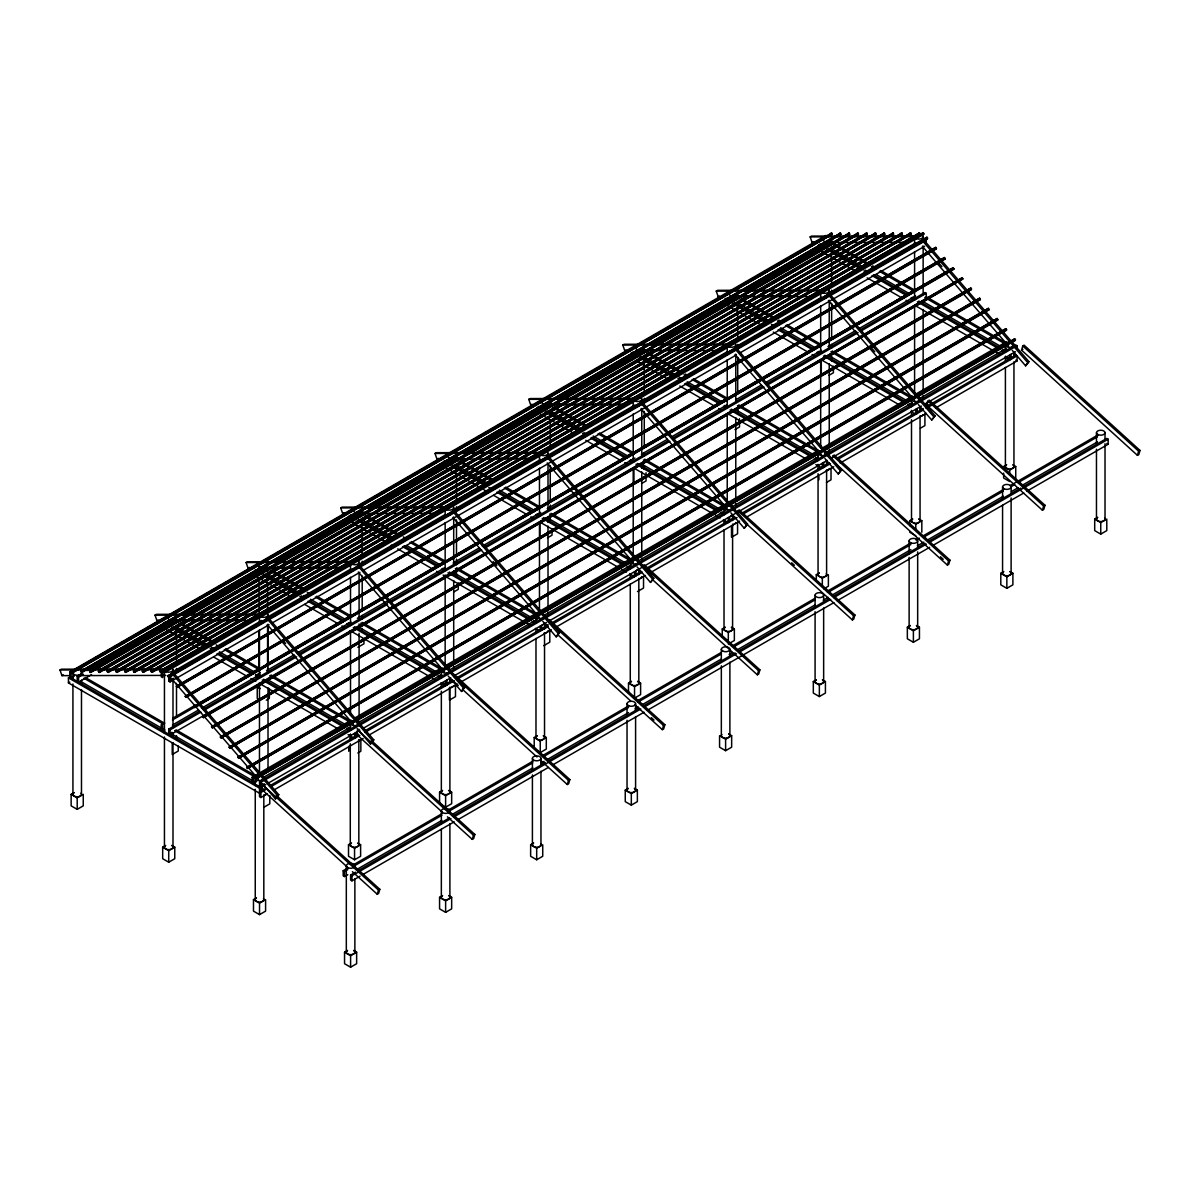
<?xml version="1.0" encoding="UTF-8"?>
<svg xmlns="http://www.w3.org/2000/svg" width="1200" height="1200" viewBox="0 0 1200 1200"><rect width="100%" height="100%" fill="white"/><g stroke="black" fill="none" stroke-linecap="round" stroke-linejoin="round"><path stroke-width="1.5" d="M346.89 866.685L261.36 789.03L262.56 784.86L378.45 890.07L377.25 894.24L352.41 871.695M441.915 811.83L356.37 734.175L357.585 729.99L358.95 729.21M276.345 795.345L379.815 889.29L378.6 893.46L377.25 894.24M447.435 816.84L472.26 839.385L473.475 835.215L474.84 834.435L371.355 740.49M474.84 834.435L473.625 838.605L472.26 839.385M541.08 760.725L567.285 784.53L568.5 780.36L569.865 779.565L453.975 674.355M569.865 779.565L568.65 783.735L567.285 784.53M634.725 704.61L662.31 729.66L663.525 725.49L664.875 724.71L549 619.485M664.875 724.71L663.675 728.88L662.31 729.66M652.485 579.6L757.335 674.805L758.55 670.635L759.9 669.84L644.01 564.63M759.9 669.84L758.7 674.01L757.335 674.805M747.51 524.745L852.36 619.935L853.575 615.765L854.925 614.985L739.035 509.76M854.925 614.985L853.725 619.155L852.36 619.935M926.52 405L927.72 400.83L1043.61 506.04L1042.41 510.21L926.52 405L927.885 404.22M832.875 461.115L947.385 565.08L948.585 560.91L949.95 560.115L834.06 454.905M949.95 560.115L948.75 564.3L947.385 565.08M1021.545 350.145L1022.745 345.96L1024.11 345.18L1140 450.405L1138.8 454.575L1137.435 455.355L1021.545 350.145L1022.91 349.35M929.085 400.035L1044.975 505.26L1043.775 509.43L1042.41 510.21M1137.435 455.355L1138.635 451.185L1140 450.405M167.625 676.08L926.955 237.225L927.36 238.86L168.435 677.025L167.625 676.08L926.955 237.225M168.435 677.025L927.765 238.155M258.465 779.235L169.77 676.62L171.735 673.23L277.44 795.525L275.46 798.915L262.095 783.45M171.795 674.715L173.1 672.45L278.79 794.73L275.46 798.915M176.415 686.25L935.745 247.38L936.135 249.03L177.225 687.18L176.415 686.25L935.745 247.38M177.225 687.18L936.555 248.325M185.19 696.405L944.52 257.55L944.925 259.185L186 697.335L185.19 696.405L944.52 257.55M186 697.335L945.33 258.48M193.98 706.56L953.295 267.705L953.7 269.34L194.79 707.505L193.98 706.56L953.295 267.705M194.79 707.505L954.105 268.635M202.755 716.715L203.16 716.025L203.565 717.66L202.755 716.715L962.085 277.86L962.895 278.805L203.565 717.66M265.455 620.625L266.76 618.375L372.45 740.655L370.485 744.045L357.12 728.58M266.16 620.97L268.125 617.58L373.815 739.875L370.485 744.045M211.53 726.885L970.86 288.015L971.265 289.665L212.34 727.815L211.53 726.885L970.86 288.015M212.34 727.815L971.67 288.96M220.32 737.04L979.65 298.185L980.04 299.82L221.13 737.985L220.32 737.04L979.65 298.185M221.13 737.985L980.46 299.115M229.095 747.195L988.425 308.34L988.83 309.975L229.905 748.14L229.095 747.195L988.425 308.34M229.905 748.14L989.235 309.285M237.885 757.365L997.2 318.495L997.605 320.145L238.695 758.295L237.885 757.365L997.2 318.495M238.695 758.295L998.01 319.44M356.52 568.065L357.825 565.8L463.515 688.08L461.55 691.47L448.185 676.005M357.225 568.395L359.19 565.005L464.88 687.3L461.55 691.47M246.66 767.52L1005.99 328.665L1006.395 330.3L247.47 768.465L246.66 767.52L1005.99 328.665M247.47 768.465L1006.8 329.595M255.435 777.675L1014.765 338.82L1015.17 340.455L256.245 778.62L255.435 777.675L1014.765 338.82M256.245 778.62L1015.575 339.765M542.82 621.375L556.185 636.84L559.515 632.655L453.825 510.375L450.495 514.56L452.46 511.17L558.15 633.45M559.515 632.655L556.185 636.84M637.11 566.94L650.475 582.39L653.805 578.22L548.115 455.94L544.785 460.11L546.75 456.72L652.44 579M653.805 578.22L650.475 582.39M730.875 512.805L744.24 528.27L747.555 524.085L641.865 401.805L638.535 405.99L640.515 402.6L746.205 524.88M747.555 524.085L744.24 528.27M824.895 458.52L838.26 473.985L841.59 469.8L735.9 347.52L732.57 351.705L734.535 348.315L840.225 470.595M841.59 469.8L838.26 473.985M918.345 404.565L931.71 420.03L935.04 415.86L829.35 293.565L826.02 297.75L827.985 294.36L933.675 416.64M935.04 415.86L931.71 420.03M1012.245 350.355L1025.61 365.82L1028.94 361.635L923.25 239.355L919.92 243.525L921.885 240.135L1027.575 362.43M1028.94 361.635L1025.61 365.82M69.39 675.63L61.965 675.645L60 669.99L61.365 669.195L167.055 668.955M160.695 620.775L156.99 620.79L155.025 615.12L156.39 614.34L260.22 614.1M249.42 567.42L248.055 568.215L246.09 562.545L247.44 561.765L351.285 561.525M346.395 513.57L342.69 513.57L340.71 507.915L342.075 507.135L447.765 506.88M440.685 459.12L436.98 459.135L435.015 453.465L436.38 452.685L540.21 452.445M534.45 405L530.73 405L528.765 399.345L530.13 398.565L633.96 398.325M628.47 350.715L624.765 350.715L622.8 345.06L624.15 344.28L727.995 344.04M721.92 296.76L718.215 296.76L716.25 291.105L717.6 290.325L821.445 290.085M815.82 242.55L812.115 242.55L810.15 236.895L811.515 236.1L915.345 235.86M61.965 675.645L63.33 674.865M156.99 620.79L158.355 619.995M342.69 513.57L344.04 512.79M436.98 459.135L438.345 458.355M530.73 405L532.095 404.22M624.765 350.715L626.115 349.935M718.215 296.76L719.565 295.98M812.115 242.55L813.48 241.77M69.795 671.985L825.99 235.41L827.355 236.19L71.145 672.78L69.795 671.985L69.795 677.055L260.895 787.395M72 671.31L831.735 233.145L832.14 234.315L73.215 672.48L72 671.31L831.735 233.145M72.405 672.48L832.14 234.315M265.77 789.645L259.53 793.245L68.43 682.905L68.43 677.835L69.795 677.055M80.79 671.28L840.51 233.13L840.915 234.3L82.005 672.45L80.79 671.28L840.51 233.13M74.4 675.975L71.145 677.835L71.145 672.78M84.135 670.35L168.51 621.63M181.5 614.13L259.395 569.16M270.75 562.605L353.505 514.83M366.495 507.33L449.25 459.555M462.24 452.055L543.375 405.21M556.35 397.71L635.865 351.81M647.22 345.255L729.99 297.465M741.345 290.91L824.1 243.135M81.195 672.45L840.915 234.3M77.205 681.33L77.205 676.275L82.065 673.455M86.94 670.65L176.19 619.125M182.685 615.375L267.06 566.655M275.175 561.975L362.805 511.38M367.665 508.575L456.915 457.035M463.41 453.285L551.04 402.705M557.535 398.955L643.545 349.305M651.645 344.61L737.655 294.96M744.15 291.21L831.78 240.615M68.43 682.905L69.795 682.125M77.205 676.275L78.555 677.055L83.43 674.25M89.925 670.5L177.555 619.905M185.67 615.225L268.425 567.435M278.16 561.825L364.17 512.16M370.65 508.41L458.28 457.83M466.395 453.135L552.405 403.485M560.52 398.805L644.895 350.085M653.01 345.405L739.02 295.74M747.135 291.06L833.13 241.41M89.565 671.265L849.3 233.1L849.705 234.27L90.78 672.435L89.565 671.265L849.3 233.1M89.97 672.435L849.705 234.27M91.545 674.625L78.555 682.125L78.555 677.055M99.66 669.945L185.67 620.28M195.405 614.67L278.16 566.88M286.275 562.2L370.65 513.48M380.385 507.855L464.775 459.135M476.13 452.58L560.52 403.86M568.635 399.18L653.01 350.46M662.745 344.835L747.135 296.13M755.25 291.435L834.765 245.535L834.765 242.16M98.34 671.25L858.075 233.085L858.48 234.255L99.57 672.42L98.34 671.25L858.075 233.085M98.76 672.42L858.48 234.255M107.13 671.22L866.865 233.07L867.27 234.24L108.345 672.39L107.13 671.22L866.865 233.07M107.535 672.39L867.27 234.24M115.905 671.205L875.64 233.04L876.045 234.21L117.12 672.375L115.905 671.205L875.64 233.04M116.31 672.375L876.045 234.21M124.695 671.19L884.415 233.025L884.82 234.195L125.91 672.36L124.695 671.19L884.415 233.025M125.1 672.36L884.82 234.195M133.47 671.16L893.205 233.01L893.61 234.18L134.685 672.33L133.47 671.16L893.205 233.01M133.875 672.33L893.61 234.18M142.245 671.145L901.98 232.98L902.385 234.15L143.475 672.315L142.245 671.145L901.98 232.98M142.665 672.315L902.385 234.15M151.035 671.13L910.77 232.965L911.175 234.135L152.25 672.3L151.035 671.13L910.77 232.965M151.44 672.3L911.175 234.135M164.28 670.395L161.025 672.27L159.81 671.1L919.545 232.95L919.95 234.12L825.015 288.6M159.81 671.1L919.545 232.95M160.215 672.27L445.62 507.495M448.53 505.95L727.785 344.595M729.27 343.875L821.85 290.295M169.14 667.59L350.76 562.74M354 560.865L446.43 507.495M449.685 505.62L728.595 344.595M731.85 342.72L821.025 291.225M825.9 288.42L915.09 236.925M163.875 670.95L922.8 232.8L923.7 233.325L923.7 234.375L164.79 672.525L163.875 670.95L164.79 672.525M163.875 672L923.7 233.325M172.41 672.015L261.66 620.475M266.52 617.67L350.91 568.95M357.39 565.2L445.02 514.62M453.135 509.925L540.765 459.345M547.26 455.595L634.89 405M641.37 401.25L727.38 351.6M735.495 346.905L821.505 297.255M827.985 293.505L915.615 242.925M269.07 624.765L170.07 681.915L168.72 681.12L168.72 676.065L924.915 239.475L926.28 240.255L926.28 243.63M169.77 676.62L171.135 675.84M168.72 676.065L170.07 676.845L926.28 240.255M168.72 681.12L173.58 678.315M272.31 622.89L359.94 572.295M363.18 570.42L736.41 354.93M739.665 353.07L924.645 246.255M161.31 729.885L161.31 724.83L164.55 722.955M172.665 718.275L195.39 705.15M198.63 703.275L260.295 667.68M266.79 663.93L289.5 650.82M292.755 648.945L351.165 615.21M357.66 611.46L380.37 598.35M385.245 595.545L445.29 560.88M453.405 556.185L476.115 543.075M479.37 541.2L541.035 505.605M547.515 501.855L570.24 488.73M573.48 486.855L633.525 452.19M641.64 447.51L664.35 434.4M667.605 432.525L727.65 397.86M735.75 393.165L758.475 380.055M761.715 378.18L821.76 343.515M828.255 339.765L850.965 326.655M854.22 324.78L914.265 290.115M172.41 719.985L196.74 705.945M199.995 704.07L260.025 669.405M266.52 665.655L292.485 650.67M295.74 648.795L350.91 616.935M357.39 613.185L381.735 599.13M386.61 596.325L445.02 562.59M453.135 557.91L477.48 543.855M480.72 541.98L539.145 508.26M547.26 503.58L569.97 490.455M574.845 487.65L633.27 453.915M641.37 449.235L664.095 436.11M668.97 433.305L727.38 399.585M735.495 394.89L758.22 381.78M763.08 378.975L821.505 345.24M827.985 341.49L850.71 328.38M855.585 325.56L913.995 291.84M255.42 675.555L260.295 672.735M172.41 725.055L198.375 710.07M201.615 708.195L260.025 674.46M266.52 670.71L294.105 654.795M297.36 652.92L350.91 622.005M357.39 618.255L445.02 567.66M453.135 562.98L479.1 547.98M482.355 546.105L540.765 512.385M547.26 508.635L634.89 458.04M641.37 454.29L667.335 439.305M672.21 436.5L727.38 404.64M735.495 399.96L761.46 384.975M764.7 383.1L821.505 350.31M827.985 346.56L855.585 330.63M858.825 328.755L915.615 295.965M171.96 732.3L168.72 734.175L168.72 729.105L199.545 711.3M202.8 709.425L295.29 656.025M298.53 654.15L480.285 549.225M483.525 547.35L668.52 440.55M673.395 437.73L762.645 386.205M765.885 384.33L856.755 331.875M860.01 330L924.915 292.515L926.28 293.31L926.28 298.365M168.72 729.105L170.07 729.885L200.91 712.095M204.15 710.22L296.655 656.82M299.895 654.945L387.525 604.35M390.765 602.475L481.65 550.005M484.89 548.13L669.885 441.33M673.125 439.455L763.995 387M767.25 385.125L858.12 332.655M861.36 330.78L926.28 293.31M962.085 277.86L170.07 734.955L170.07 729.885M203.97 716.955L962.895 278.805M71.145 794.34L77.205 797.835L83.25 794.34L83.25 805.86L77.205 809.355L71.145 805.86L71.145 794.34L74.175 792.6M266.31 700.17L269.34 698.43L269.34 688.545M357.915 647.28L363.96 643.8L363.96 638.85M453.72 591.975L458.265 589.35L458.265 582.765M547.485 537.84L552.015 535.23L552.015 528.645M641.505 483.555L646.05 480.945L646.05 472.71M734.955 429.6L739.5 426.99L739.5 418.755M828.855 375.39L833.4 372.765L833.4 366.18M252.12 782.325L252.12 777.255L351.12 720.12M354.36 718.245L441.99 667.65M445.23 665.775L818.46 450.285M821.715 448.41L912.585 395.955M915.825 394.08L1006.695 341.61M252.12 777.255L253.485 778.05L352.47 720.9M355.725 719.025L443.355 668.43M446.595 666.555L633.21 558.825M636.45 556.95L819.825 451.08M823.065 449.205L1008.06 342.405M256.74 781.245L253.485 783.105L253.485 778.05M263.22 777.495L350.85 726.9M357.345 723.15L441.72 674.43M449.835 669.75L537.465 619.155M543.96 615.405L631.59 564.825M638.07 561.075L725.7 510.48M732.195 506.73L818.205 457.08M824.7 453.33L912.315 402.735M918.81 398.985L1006.44 348.405M264.405 783.795L259.53 786.6L259.53 781.545L1015.74 344.955L1017.09 345.735L1017.09 349.11M259.53 781.545L260.895 782.325L1017.09 345.735M68.43 677.835L259.53 788.175L265.77 784.575M269.01 782.7L359.88 730.245M363.135 728.37L450.765 677.775M454.005 675.9L546.495 622.5M549.75 620.625L827.235 460.425M830.475 458.55L921.36 406.08M924.6 404.205L1015.47 351.735M261.36 789.03L262.71 788.25M356.37 734.175L357.735 733.38M171.735 845.43L174.765 847.17L174.765 858.705L168.72 862.2L162.675 858.705L162.675 847.17L165.69 845.43M264.405 788.85L259.53 791.67L260.895 792.45M270.9 785.115L358.53 734.52M365.01 730.77L452.64 680.175M455.895 678.3L548.385 624.9M551.625 623.025L640.875 571.5M647.37 567.75L735 517.155M741.495 513.42L829.125 462.825M837.225 458.145L923.235 408.48M926.49 406.605L1015.74 355.08M270.63 786.825L359.88 735.3M364.755 732.495L454.395 680.745M457.245 679.095L548.115 626.625M552.99 623.82L642.24 572.28M647.115 569.475L737.07 517.53M742.845 514.2L830.475 463.605M838.59 458.925L922.98 410.205M926.22 408.33L1017.09 355.86L1017.09 360.93L935.955 407.775M162.675 847.17L168.72 850.665L174.765 847.17M259.53 788.175L259.53 796.725L260.895 797.52L267.39 793.77M273.885 790.02L363.135 738.495M369.615 734.745L457.245 684.15M460.5 682.275L551.37 629.82M556.23 627L645.48 575.475M650.355 572.67L739.605 521.13M746.1 517.395L833.73 466.8M840.21 463.05L926.22 413.4M277.44 795.525L278.79 794.73M372.45 740.655L373.815 739.875M463.515 688.08L464.88 687.3M263.745 807.33L269.79 803.835L269.79 795.615M357.825 753.015L360.855 751.26L360.855 739.74M543.735 645.675L549.78 642.195L549.78 630.66M637.485 591.555L643.53 588.06L643.53 576.54M826.47 482.445L831.015 479.82L831.015 468.3M920.37 428.22L924.915 425.61L924.915 414.075M253.485 899.61L259.53 903.105L265.59 899.61L265.59 911.13L259.53 914.625L253.485 911.13L253.485 899.61L256.515 897.87M357.585 843L360.615 844.755L360.615 856.275L354.555 859.77L348.51 856.275L348.51 844.755L351.54 843M448.65 790.425L451.665 792.18L451.665 803.7L445.62 807.195L439.575 803.7L439.575 792.18L442.605 790.425M534.21 747.42L534.21 737.535L537.225 735.795M628.5 692.97L628.5 683.1L631.53 681.36M722.25 637.2L722.25 628.965L725.28 627.225M816.285 579.63L816.285 574.68L819.3 572.94M909.735 525.675L909.735 520.725L912.75 518.985M1006.665 464.775L1003.635 466.515L1009.68 470.01L1015.74 466.515L1015.74 478.035M348.51 844.755L354.555 848.235L360.615 844.755M439.575 792.18L445.62 795.675L451.665 792.18M534.21 737.535L540.255 741.03L546.3 737.535L546.3 749.07L540.255 752.55L535.71 749.94M634.545 686.595L640.605 683.1L640.605 694.62L634.545 698.115L634.545 686.595L628.5 683.1M722.25 628.965L728.31 632.46L734.355 628.965L734.355 640.5L728.31 643.98M816.285 574.68L822.33 578.175L828.375 574.68L828.375 586.215L823.845 588.825M909.735 520.725L915.78 524.22L921.825 520.725L921.825 532.26M347.79 874.695L344.55 876.57L343.185 875.79L343.185 870.72L348.06 867.915M352.92 865.095L442.17 813.57M448.665 809.82L533.055 761.1M542.79 755.49L628.785 705.825A4.275 2.475 0 0 0 635.565 703.98A4.275 2.475 0 0 0 629.565 701.46A4.275 2.475 0 0 0 628.8 705.72M638.52 700.2L721.29 652.425M732.645 645.87L815.4 598.08M826.77 591.525L909.525 543.75M916.02 540L919.26 538.125M922.5 536.25L1003.65 489.405M1010.13 485.655L1097.76 435.075M343.185 870.72L344.55 871.5L347.79 869.625M354.285 865.89L441.915 815.295M450.03 810.615L532.785 762.825M544.14 756.27L628.53 707.55M638.265 701.925L721.02 654.15M734.01 646.65L815.145 599.805M828.12 592.32L910.89 544.53M923.865 537.045L1003.38 491.13M1011.495 486.45L1014.735 484.575M1017.99 482.7L1097.505 436.8M357.525 869.07L441.915 820.35M451.65 814.74L532.785 767.895M540.9 763.2L544.14 761.34M547.395 759.465L628.53 712.62M635.025 708.87L638.265 706.995M641.505 705.12L721.02 659.22M729.135 654.525L732.39 652.65M737.25 649.845L815.145 604.875M823.26 600.195L828.12 597.375M832.995 594.57L910.89 549.6M917.37 545.85L923.865 542.1M927.12 540.225L1003.38 496.2M1011.495 491.505L1017.99 487.77M1022.85 484.95L1097.505 441.855M360.075 876.165L351.96 880.845L350.595 880.065L350.595 874.995L355.47 872.19M358.71 870.315L449.58 817.845M452.835 815.97L545.325 762.57M548.58 760.695L639.45 708.24M642.69 706.365L735.195 652.95M738.435 651.09L829.305 598.62M834.18 595.8L925.05 543.345M928.29 541.47L1020.795 488.07M1024.035 486.195L1106.79 438.405L1108.155 439.2L1108.155 444.255L1027.02 491.1M350.595 874.995L351.96 875.79L450.945 818.64M454.185 816.765L640.8 709.02M644.055 707.145L736.545 653.745M739.8 651.87L830.67 599.4M833.91 597.525L926.415 544.125M929.655 542.25L1108.155 439.2M363.315 874.29L454.185 821.82M457.44 819.945L548.31 767.49M553.185 764.67L644.055 712.215M647.295 710.34L833.91 602.595M837.165 600.72L929.655 547.32M932.895 545.445L1023.78 492.975M378.45 890.07L379.815 889.29M1043.61 506.04L1044.975 505.26M353.625 950.445L356.64 952.185L356.64 963.705L350.595 967.2L344.55 963.705L344.55 952.185L347.58 950.445M448.65 895.575L451.665 897.33L451.665 908.85L445.62 912.345L439.575 908.85L439.575 897.33L442.605 895.575M530.64 844.755L536.685 848.235L542.73 844.755L542.73 856.275L536.685 859.77L530.64 856.275L530.64 844.755L533.655 843M634.335 788.37L637.365 790.11L637.365 801.645L631.32 805.125L625.26 801.645L625.26 790.11L628.29 788.37A4.275 2.475 0 0 0 628.2 791.805A4.275 2.475 0 0 0 634.155 791.97A4.275 2.475 0 0 0 634.605 788.535M822.39 679.8L825.42 681.54L825.42 693.075L819.36 696.555L813.315 693.075L813.315 681.54L816.345 679.8M916.41 625.515L919.44 627.255L919.44 638.79L913.395 642.27L907.35 638.79L907.35 627.255L910.365 625.515M1009.86 571.56L1012.89 573.3L1012.89 584.835L1006.845 588.315L1000.8 584.835L1000.8 573.3L1003.815 571.56A4.275 2.475 0 0 0 1003.725 574.995A4.275 2.475 0 0 0 1009.68 575.16A4.275 2.475 0 0 0 1010.13 571.725M1094.7 519.09L1100.745 522.585L1106.79 519.09L1106.79 530.61L1100.745 534.105L1094.7 530.61L1094.7 519.09L1097.73 517.35M344.55 952.185L350.595 955.68L356.64 952.185M439.575 897.33L445.62 900.81L451.665 897.33M625.26 790.11L631.32 793.605L637.365 790.11M725.61 739.17L731.655 735.675L731.655 747.195L725.61 750.69L719.565 747.195L719.565 735.675L725.61 739.17L725.61 750.69M813.315 681.54L819.36 685.035L825.42 681.54M907.35 627.255L913.395 630.75L919.44 627.255M1000.8 573.3L1006.845 576.795L1012.89 573.3M810.15 236.895L915.84 236.64M828.81 242.52L904.83 242.34M716.25 291.105L821.94 290.865M741.825 295.935L754.8 295.905M758.505 295.89L797.445 295.8M734.895 296.73L810.93 296.55M622.8 345.06L728.49 344.82M642.81 349.89L661.35 349.86M665.055 349.845L685.455 349.8M641.445 350.685L717.48 350.505M528.765 399.345L634.455 399.105M554.34 404.175L611.835 404.04M615.54 404.025L621.105 404.01M547.425 404.97L623.445 404.79M435.015 453.465L540.705 453.225M495.825 458.22L518.07 458.16M521.79 458.16L527.34 458.145M453.675 459.09L529.695 458.925M340.71 507.915L446.415 507.675M359.37 513.54L433.545 513.36M246.09 562.545L351.78 562.305M266.1 567.39L293.91 567.315M297.63 567.315L338.415 567.225M264.735 568.17L340.77 567.99M155.025 615.12L260.715 614.88M178.755 619.95L202.86 619.89M206.565 619.89L245.505 619.8M173.685 620.745L249.705 620.565M60 669.99L165.69 669.735M78.66 675.6L165.81 675.405M923.7 234.375L922.8 232.8M833.835 243.42L867.84 263.055M872.7 265.86L875.94 267.735M880.8 270.54L914.805 290.175M926.145 296.715L1005.495 342.54M833.4 244.74L866.475 263.85M871.335 266.655L874.575 268.515M879.435 271.32L913.44 290.955M924.78 297.51L1005.765 344.265M830.85 248.34L861.615 266.1M876.195 274.515L908.58 293.22M923.16 301.635L1000.905 346.515M1013.85 354L1017.09 355.86M819.945 243.96L823.185 245.835M828.045 248.64L860.43 267.33M865.29 270.135L868.53 272.01M873.39 274.815L907.395 294.45M912.255 297.255L915.495 299.13M918.735 301.005L999.705 347.745M1002.945 349.62L1006.185 351.495M818.58 244.74L821.82 246.615M826.68 249.42L859.065 268.125M863.925 270.93L867.165 272.805M872.025 275.61L906.03 295.245M910.89 298.05L914.13 299.91M917.37 301.785L998.355 348.54M1001.58 350.4L1004.82 352.275M1015.74 360.15L1017.09 360.93M1006.185 356.55L1011.045 359.355L1011.045 354.3M821.82 251.685L854.205 270.375M867.165 277.86L902.79 298.425M906.03 300.3L909.27 302.175M915.75 305.91L993.495 350.79M996.735 352.665L999.975 354.54M1004.82 357.345L1009.68 360.15L1009.68 355.08M1106.79 443.475L1108.155 444.255M741.54 298.575L773.94 317.28M778.785 320.085L782.025 321.945M786.885 324.75L820.905 344.385M832.23 350.94L913.215 397.68M740.175 299.355L774.195 318.99M777.435 320.865L780.675 322.74M785.535 325.545L819.54 345.18M830.88 351.72L910.23 397.545M736.95 302.55L769.335 321.255M780.675 327.795L814.68 347.43M829.26 355.845L905.37 399.795M919.95 408.21L923.19 410.085M726.03 298.17L730.89 300.975M734.13 302.85L768.15 322.485M771.39 324.36L774.615 326.235M779.475 329.04L813.495 348.675M818.355 351.48L821.595 353.34M824.82 355.215L904.185 401.025M909.045 403.83L912.285 405.705M1012.71 464.775L1015.74 466.515M724.68 298.965L729.54 301.77M732.765 303.63L765.165 322.335M778.125 329.82L812.13 349.455M816.99 352.26L820.23 354.135M823.47 355.995L904.44 402.75M907.68 404.625L910.92 406.485M727.92 305.895L760.305 324.6M773.265 332.07L808.89 352.65M812.13 354.525L815.37 356.385M821.85 360.135L899.58 405.015M910.92 411.555L915.78 414.36L915.78 409.29M1009.68 481.53L1003.635 478.035L1003.635 473.1M648.09 352.53L680.475 371.235M685.335 374.04L688.575 375.9M693.435 378.705L727.455 398.34M738.78 404.895L819.765 451.635M646.725 353.31L679.125 372.015M683.985 374.82L687.225 376.695M692.085 379.5L726.09 399.135M737.43 405.675L816.78 451.485M643.485 356.505L674.265 374.265M679.125 377.07L682.365 378.945M687.225 381.75L721.23 401.385M735.81 409.8L811.92 453.75M826.5 462.165L829.74 464.04M632.58 352.125L635.82 354M640.68 356.805L673.08 375.51M677.925 378.315L681.165 380.175M686.025 382.98L720.045 402.615M724.905 405.42L728.13 407.295M731.37 409.17L810.735 454.98M815.595 457.785L818.835 459.66M631.23 352.92L636.075 355.725M639.315 357.585L671.715 376.29M684.675 383.775L718.68 403.41M723.54 406.215L726.78 408.09M730.02 409.95L810.99 456.705M814.23 458.58L817.47 460.44M918.81 518.985L921.825 520.725M636.075 360.78L666.855 378.555M679.815 386.025L715.44 406.605M718.68 408.465L721.92 410.34M728.4 414.075L806.13 458.97M815.85 464.58L822.33 468.315L822.33 463.245M909.735 532.26L915.78 535.755M554.07 406.815L586.455 425.52M599.415 432.99L633.42 452.625M644.76 459.18L724.125 504.99M552.705 407.595L585.09 426.3M598.05 433.785L633.675 454.35M643.395 459.96L722.76 505.77M549.465 410.79L580.23 428.55M593.19 436.035L628.83 456.615M641.775 464.085L717.9 508.035M730.86 515.52L735.72 518.325M538.56 406.41L541.8 408.285M546.66 411.09L579.045 429.795M583.905 432.6L587.145 434.46M592.005 437.265L627.63 457.845M630.87 459.705L634.11 461.58M637.35 463.455L716.715 509.265M721.56 512.07L724.8 513.945M537.195 407.205L542.055 410.01M545.295 411.87L577.68 430.575M582.54 433.38L585.78 435.255M590.64 438.06L624.66 457.695M629.505 460.5L632.745 462.375M635.985 464.235L716.97 510.99M720.21 512.865L723.45 514.725M540.435 414.135L572.835 432.84M585.78 440.31L619.8 459.945M624.66 462.75L627.885 464.625M634.365 468.36L712.11 513.255M715.35 515.115L720.21 517.92M723.45 519.795L728.31 522.6L728.31 517.53M460.32 460.935L492.705 479.64M505.665 487.125L539.67 506.76M551.01 513.3L630.36 559.125M458.955 461.73L491.34 480.42M504.3 487.905L539.925 508.485M549.645 514.095L629.01 559.905M457.335 465.855L486.48 482.685M499.44 490.17L535.065 510.735M548.025 518.22L625.77 563.1M637.095 569.64L641.955 572.445M444.81 460.545L448.05 462.42M452.91 465.225L485.295 483.915M498.255 491.4L533.88 511.965M537.12 513.84L540.36 515.715M543.6 517.575L622.95 563.4M627.81 566.205L631.05 568.065M734.355 628.965L731.325 627.225A4.275 2.475 0 0 1 731.415 630.66A4.275 2.475 0 0 1 725.46 630.825A4.275 2.475 0 0 1 725.025 627.39M443.445 461.325L448.305 464.13M451.545 466.005L483.93 484.71M488.79 487.515L492.03 489.375M496.89 492.18L530.895 511.815M535.755 514.62L538.995 516.495M542.235 518.37L621.6 564.18M626.445 566.985L629.685 568.86M446.685 468.27L479.07 486.96M483.93 489.765L487.17 491.64M493.65 495.375L526.035 514.08M530.895 516.885L534.135 518.76M540.615 522.495L618.36 567.375M621.6 569.25L626.445 572.055M629.685 573.915L634.545 576.72L634.545 571.665M366.015 515.385L398.4 534.09M403.26 536.895L406.5 538.755M411.36 541.56L445.365 561.195M456.705 567.75L536.07 613.56M364.65 516.165L397.05 534.87M409.995 542.355L444.015 561.99M455.355 568.53L536.325 615.285M544.17 623.295L547.41 625.17M361.41 519.36L393.81 538.065M406.755 545.55L439.155 564.24M453.735 572.655L531.465 617.535M544.425 625.02L547.665 626.895M350.505 514.98L355.365 517.785M358.605 519.66L390.99 538.365M403.95 545.835L437.97 565.47M442.815 568.29L446.055 570.15M449.295 572.025L530.28 618.78M533.52 620.64L536.76 622.515M455.235 576.075L458.265 577.83M637.575 681.36L640.605 683.1M728.64 733.92L731.655 735.675M349.14 515.775L352.38 517.635M357.24 520.44L389.64 539.145M402.585 546.63L436.605 566.265M441.465 569.07L444.705 570.945M447.945 572.805L527.295 618.63M532.155 621.435L535.395 623.295M352.38 522.705L384.78 541.41M391.26 545.145L394.5 547.02M397.74 548.88L433.365 569.46M436.605 571.32L439.845 573.195M443.085 575.07L524.055 621.825M527.295 623.685L530.535 625.56M535.395 628.365L540.255 631.17L540.255 626.1M271.38 570.015L303.78 588.72M316.725 596.205L350.745 615.84M362.085 622.38L441.435 668.19M270.03 570.81L302.415 589.5M307.275 592.305L310.515 594.18M315.375 596.985L349.38 616.62M360.72 623.16L440.07 668.985M266.79 573.99L297.555 591.765M304.035 595.5L307.275 597.375M310.515 599.25L346.14 619.815M357.48 626.355L436.83 672.18M449.79 679.65L453.03 681.525M255.87 569.625L259.11 571.485M263.97 574.29L296.37 592.995M301.23 595.8L304.47 597.675M309.315 600.48L343.335 620.115M348.195 622.92L351.435 624.78M354.675 626.655L434.025 672.48M438.885 675.285L442.125 677.145M543.27 735.795L546.3 737.535M254.52 570.405L259.38 573.21M262.62 575.085L295.005 593.775M299.865 596.58L303.105 598.455M307.965 601.26L341.97 620.895M346.83 623.7L350.07 625.575M353.31 627.45L434.28 674.19M437.52 676.065L440.76 677.94M443.745 683.145L446.985 685.02L446.985 679.95M257.76 577.335L291.765 596.97M304.725 604.455L337.11 623.16M341.97 625.965L345.21 627.825M350.07 630.63L429.42 676.455M432.66 678.33L435.9 680.19M440.76 682.995L445.62 685.8L445.62 680.745M180.315 622.59L212.715 641.295M225.675 648.765L259.68 668.415M271.02 674.955L350.37 720.765M178.965 623.37L211.35 642.075M216.21 644.88L219.45 646.755M224.31 649.56L258.315 669.195M269.655 675.735L349.02 721.56M175.725 626.565L208.11 645.27M211.35 647.145L214.59 649.005M219.45 651.81L255.075 672.39M268.035 679.875L345.78 724.755M164.82 622.2L169.68 625.005M172.92 626.865L205.305 645.57M210.165 648.375L213.405 650.25M218.265 653.055L252.27 672.69M255.51 674.55L260.37 677.355M263.61 679.23L342.96 725.055M347.82 727.86L351.06 729.72M163.455 622.98L166.695 624.855M171.555 627.66L203.94 646.35M216.9 653.835L250.905 673.47M255.765 676.275L259.005 678.15M262.245 680.01L343.23 726.765M346.455 728.64L349.695 730.515M166.695 629.91L199.08 648.615M213.66 657.03L247.665 676.665M250.905 678.54L255.765 681.345M259.005 683.205L338.37 729.03M348.075 734.64L354.555 738.375L354.555 733.32M260.265 688.65L257.235 686.91L257.235 698.43L260.265 700.17M85.305 677.46L164.655 723.27M175.995 729.81L255.345 775.635M83.94 678.24L163.29 724.05M174.63 730.605L255.615 777.345M161.31 724.83L162.675 725.61L162.675 730.68M80.7 681.435L164.91 730.05M171.39 733.8L255.615 782.415M1022.745 345.96L1138.635 451.185M832.71 455.685L948.585 560.91M940.47 556.77L943.23 559.275M737.685 510.555L853.575 615.765M791.64 562.785L794.4 565.29M642.66 565.41L758.55 670.635M547.635 620.28L663.525 725.49M651.255 717.6L654.015 720.105M557.46 634.47L630.585 700.86M453.99 676.38L568.5 780.36M451.395 679.305L458.295 685.575M462.435 689.325L536.94 756.96M357.585 729.99L473.475 835.215M926.55 237.93L927.36 238.86M935.325 248.085L936.135 249.03M944.115 258.24L944.925 259.185M952.89 268.41L953.7 269.34M961.68 278.565L962.49 279.495M970.455 288.72L971.265 289.665M979.23 298.89L980.04 299.82M988.02 309.045L988.83 309.975M996.795 319.2L997.605 320.145M1005.585 329.355L1006.395 330.3M1014.36 339.525L1015.17 340.455M938.295 262.425L941.94 266.64M922.35 246.345L1008.6 346.14M871.11 347.565L874.755 351.78M828.45 300.555L914.7 400.35M735 354.51L821.25 454.305M640.965 408.795L727.23 508.59M547.215 462.915L633.465 562.71M493.155 561.555L496.8 565.77M452.925 517.365L539.175 617.16M358.29 571.995L444.54 671.79M283.17 640.65L285.6 643.47M267.225 624.57L353.475 724.365M168.045 675.375L168.855 676.32M176.82 685.545L177.63 686.475M185.595 695.7L186.405 696.645M194.385 705.855L195.195 706.8M211.95 726.18L212.76 727.125M220.725 736.335L221.535 737.28M229.5 746.505L230.31 747.435M238.29 756.66L239.1 757.59M247.065 766.815L247.875 767.76M255.855 776.985L256.665 777.915M918.735 232.95L919.14 234.12M909.945 232.965L910.365 234.135M901.17 232.98L901.575 234.165M892.395 233.01L892.8 234.18M883.605 233.025L884.01 234.195M874.83 233.04L875.235 234.225M866.04 233.07L866.46 234.24M857.265 233.085L857.67 234.255M848.49 233.115L848.895 234.285M839.7 233.13L840.105 234.3M830.925 233.145L831.33 234.315M160.62 671.1L161.025 672.27M151.845 671.13L152.25 672.3M143.07 671.145L143.475 672.315M134.28 671.16L134.685 672.33M125.505 671.19L125.91 672.36M116.715 671.205L117.12 672.375M107.94 671.22L108.345 672.39M99.15 671.25L99.57 672.42M90.375 671.265L90.78 672.435M81.6 671.28L82.005 672.45M72.81 671.31L73.215 672.48M1105.02 432.69L1105.02 440.04M1105.02 443.73L1105.02 519.09M1100.745 522.585L1100.745 534.105M1096.47 432.69L1096.47 443.73M1096.47 449.235L1096.47 519.09M1013.955 352.44L1013.955 356.175M1013.955 361.785L1013.955 466.515M1011.12 486.915L1011.12 494.265M1011.12 497.94L1011.12 573.3M1009.68 470.01L1009.68 473.295M1006.845 576.795L1006.845 588.315M1005.405 344.955L1005.405 350.565M1005.405 356.175L1005.405 361.785M1005.405 367.395L1005.405 466.515M1002.57 486.915L1002.57 499.77M1002.57 505.29L1002.57 573.3M923.145 236.64L923.145 242.25M923.145 245.985L923.145 294.54M923.145 309.48L923.145 389.805M923.145 395.4L923.145 399.135M920.055 406.65L920.055 410.385M920.055 415.995L920.055 520.725M917.67 540.87L917.67 548.22M917.67 551.895L917.67 627.255M917.145 408.51L917.145 413.58M915.78 524.22L915.78 529.17M914.595 236.64L914.595 245.985M914.595 251.58L914.595 300.15M914.595 305.745L914.595 393.54M913.395 630.75L913.395 642.27M911.505 399.165L911.505 406.65M911.505 410.385L911.505 415.995M911.505 419.745L911.505 520.725M909.12 540.87L909.12 553.725M909.12 557.4L909.12 627.255M831.63 247.17L831.63 250.905M831.63 256.515L831.63 284.565M831.63 290.175L831.63 293.925M831.63 303.27L831.63 338.805M831.63 344.415L831.63 348.15M831.63 355.635L831.63 361.245M829.23 290.85L829.23 296.46M829.23 300.195L829.23 348.765M829.23 363.705L829.23 444.015M829.23 449.625L829.23 453.36M826.605 460.605L826.605 464.34M826.605 469.95L826.605 574.68M823.695 462.465L823.695 467.535M823.65 595.155A4.275 2.475 0 0 1 817.23 597.285A4.275 2.475 0 0 1 817.23 593.01A4.275 2.475 0 0 1 823.65 595.155L823.65 602.505M823.65 608.01L823.65 681.54M822.33 578.175L822.33 586.41M821.295 361.245L821.295 372.765M820.68 290.85L820.68 300.195M820.68 305.805L820.68 352.5M820.68 359.97L820.68 447.75M819.36 685.035L819.36 696.555M818.91 476.535L818.91 479.82M818.58 246.435L818.58 249.81M818.055 453.12L818.055 460.605M818.055 464.34L818.055 469.95M818.055 473.7L818.055 574.68M815.085 595.155L815.085 608.01M815.085 611.685L815.085 681.54M737.715 301.38L737.715 306.99M737.715 310.725L737.715 336.915M737.715 344.4L737.715 348.135M737.715 357.48L737.715 393.015M737.715 409.845L737.715 413.595M737.565 522.255L737.565 533.775L731.505 537.27L731.505 525.75M735.78 344.805L735.78 350.415M735.78 354.15L735.78 402.705M735.78 417.66L735.78 497.97M735.78 503.58L735.78 507.315M732.585 514.89L732.585 520.5M732.585 524.235L732.585 628.965M729.66 516.75L729.66 521.82M729.885 649.275L729.885 656.625M729.885 662.145L729.885 735.675M728.31 632.46L728.31 642.345M727.23 344.805L727.23 354.15M727.23 359.745L727.23 408.315M727.23 413.925L727.23 501.705M724.02 507.405L724.02 514.89M724.02 520.5L724.02 524.235M724.02 529.845L724.02 628.965M721.335 649.275L721.335 662.145M721.335 665.82L721.335 735.675M644.265 355.335L644.265 359.07M644.265 364.68L644.265 390.87M644.265 398.34L644.265 402.09M644.265 411.435L644.265 446.97M644.265 452.58L644.265 456.33M644.265 465.675L644.265 469.41M641.76 399.09L641.76 404.7M641.76 408.435L641.76 456.99M641.76 464.46L641.76 468.21M641.76 471.945L641.76 552.255M641.76 557.865L641.76 561.6M638.82 569.01L638.82 574.62M638.82 578.37L638.82 683.1M635.91 570.87L635.91 575.94M635.595 703.725L635.595 711.075M635.595 716.58L635.595 790.11M633.945 469.41L633.945 480.945M633.21 399.09L633.21 406.56M633.21 414.03L633.21 460.725M633.21 468.21L633.21 555.99M631.32 793.605L631.32 805.125M630.27 561.54L630.27 569.01M630.27 574.62L630.27 578.37M630.27 583.98L630.27 683.1M627.03 703.725L627.03 716.58M627.03 720.255L627.03 790.11M550.245 411.495L550.245 415.23M550.245 420.84L550.245 445.155M550.245 465.72L550.245 501.255M550.245 505.005L550.245 508.74M550.245 518.085L550.245 521.835M548.01 453.225L548.01 458.82M548.01 464.43L548.01 511.125M548.01 518.595L548.01 522.33M548.01 526.065L548.01 606.39M548.01 611.985L548.01 615.72M544.53 623.46L544.53 629.07M544.53 632.805L544.53 737.535M541.62 625.32L541.62 630.39M540.96 758.355A4.275 2.475 0 0 1 534.54 760.485A4.275 2.475 0 0 1 534.54 756.21A4.275 2.475 0 0 1 540.96 758.355L540.96 765.705M540.96 771.225L540.96 844.755M540.255 741.03L540.255 752.55M539.925 523.695L539.925 535.23M539.46 453.225L539.46 460.695M539.46 468.165L539.46 514.86M539.46 522.33L539.46 611.985M536.685 848.235L536.685 859.77M535.98 615.975L535.98 621.585M535.98 629.07L535.98 632.805M535.98 638.415L535.98 737.535M532.41 758.355L532.41 771.225M532.41 774.9L532.41 844.755M456.495 473.1L456.495 501.15M456.495 506.76L456.495 510.495M456.495 519.855L456.495 555.39M456.495 559.125L456.495 564.735M456.495 572.22L456.495 575.955M455.475 685.11L455.475 696.63L449.43 700.125L449.43 688.605M453.705 507.66L453.705 513.27M453.705 517.005L453.705 565.56M453.705 571.17L453.705 574.905M453.705 580.515L453.705 662.7M453.705 666.435L453.705 670.17M449.895 678.09L449.895 681.84M449.895 687.45L449.895 792.18M449.895 823.8L449.895 897.33M445.62 795.675L445.62 807.195M445.62 900.81L445.62 912.345M445.155 507.66L445.155 517.005M445.155 522.6L445.155 569.295M445.155 574.905L445.155 664.56M441.345 670.62L441.345 678.09M441.345 683.7L441.345 687.45M441.345 691.185L441.345 792.18M441.345 810.93L441.345 823.8M441.345 829.305L441.345 897.33M362.19 518.19L362.19 521.925M362.19 527.535L362.19 555.6M362.19 561.21L362.19 564.945M362.19 576.165L362.19 609.825M362.19 615.435L362.19 619.185M362.19 628.53L362.19 632.265M359.085 562.305L359.085 567.9M359.085 573.51L359.085 620.205M359.085 623.94L359.085 629.535M359.085 633.27L359.085 717.33M359.085 721.065L359.085 724.8M358.83 740.025L358.83 844.755M355.92 732.525L355.92 737.595M354.87 878.655L354.87 952.185M354.555 848.235L354.555 859.77M351.96 875.79L351.96 880.845M350.52 562.305L350.52 569.775M350.52 577.245L350.52 623.94M350.52 631.41L350.52 715.455M350.52 734.145L350.52 739.74A4.275 2.475 0 0 1 351.06 738.54M350.595 955.68L350.595 967.2M350.28 723.18L350.28 728.79M350.28 734.415L350.28 740.025M350.28 743.76L350.28 844.755M349.14 517.455L349.14 520.83M348.75 746.325L348.75 751.26M346.32 865.785L346.32 952.185M344.55 871.5L344.55 876.57M268.02 614.88L268.02 620.475M268.02 624.21L268.02 672.78M268.02 687.72L268.02 769.905M267.57 570.96L267.57 578.43M267.57 582.18L267.57 610.23M267.57 625.185L267.57 664.47M267.57 668.205L267.57 671.94M263.82 794.88L263.82 899.61M260.895 782.325L260.895 797.52M259.47 614.88L259.47 624.21M259.47 629.82L259.47 676.515M259.47 683.985L259.47 773.64M259.53 903.105L259.53 914.625M259.005 565.335L259.005 570.96M259.005 578.43L259.005 615.84M259.005 630.795L259.005 668.205M255.255 778.05L255.255 785.535M255.255 789.27L255.255 899.61M254.52 572.1L254.52 575.475M178.275 746.07L178.275 751.005L172.23 754.5L172.23 742.965M176.505 625.395L176.505 629.13M176.505 634.755L176.505 662.805M176.505 668.415L176.505 672.15M176.505 683.37L176.505 717.03M176.505 735.735L176.505 739.485M172.995 669.735A4.275 2.475 0 0 1 166.575 671.88A4.275 2.475 0 0 1 166.575 667.59A4.275 2.475 0 0 1 172.995 669.735L172.995 675.345M172.995 679.08L172.995 727.635M172.995 733.245L172.995 736.98M172.995 742.575L172.995 847.17M170.07 676.845L170.07 681.915M168.72 850.665L168.72 862.2M164.445 669.735L164.445 733.245M164.445 736.98L164.445 847.17M81.48 680.265L81.48 684M81.48 689.61L81.48 794.34M77.205 797.835L77.205 809.355M72.93 672.78L72.93 680.265M72.93 684L72.93 794.34M353.88 950.61A4.275 2.475 0 0 1 353.535 953.985A4.275 2.475 0 0 1 347.67 953.985A4.275 2.475 0 0 1 347.31 950.61M1104.675 518.115A4.275 2.475 0 0 1 1103.04 521.175A4.275 2.475 0 0 1 1097.535 520.725A4.275 2.475 0 0 1 1097.46 517.515M916.68 625.68A4.275 2.475 0 0 1 916.32 629.055A4.275 2.475 0 0 1 910.455 629.055A4.275 2.475 0 0 1 910.11 625.68M822.645 679.965A4.275 2.475 0 0 1 822.3 683.34A4.275 2.475 0 0 1 816.435 683.34A4.275 2.475 0 0 1 816.075 679.965M728.895 734.085A4.275 2.475 0 0 1 728.73 737.355A4.275 2.475 0 0 1 723.09 737.67A4.275 2.475 0 0 1 721.875 734.475M540.615 843.765A4.275 2.475 0 0 1 538.965 846.84A4.275 2.475 0 0 1 533.46 846.375A4.275 2.475 0 0 1 533.4 843.165M449.355 896.13A4.275 2.475 0 0 1 448.245 899.28A4.275 2.475 0 0 1 442.68 899.115A4.275 2.475 0 0 1 442.095 895.92M445.62 808.455A4.275 2.475 0 0 1 449.52 811.935A4.275 2.475 0 0 1 442.425 812.565A4.275 2.475 0 0 1 444.33 808.575M267.27 793.71A4.275 2.475 0 0 1 264.615 794.73M359.085 739.74A4.275 2.475 0 0 1 358.08 741.33M453.51 685.86A4.275 2.475 0 0 1 449.43 687.57M548.01 630.66A4.275 2.475 0 0 1 544.17 633.12M641.76 576.54A4.275 2.475 0 0 1 639.18 578.805M735.765 522.51A4.275 2.475 0 0 1 732.81 524.61M829.215 468.555A4.275 2.475 0 0 1 826.26 470.655M923.055 414.585A4.275 2.475 0 0 1 919.74 416.505M172.245 845.775A4.275 2.475 0 0 1 171.645 848.97A4.275 2.475 0 0 1 166.095 849.12A4.275 2.475 0 0 1 164.97 845.985M263.46 898.635A4.275 2.475 0 0 1 261.825 901.695A4.275 2.475 0 0 1 256.32 901.245A4.275 2.475 0 0 1 256.245 898.035M260.835 775.695A4.275 2.475 0 0 1 262.995 779.49A4.275 2.475 0 0 1 256.065 779.49A4.275 2.475 0 0 1 258.24 775.695M80.94 793.14A4.275 2.475 0 0 1 79.725 796.335A4.275 2.475 0 0 1 74.085 796.035A4.275 2.475 0 0 1 73.92 792.765M81.27 673.53A4.275 2.475 0 0 1 74.175 674.52A4.275 2.475 0 0 1 75.9 670.425M1013.43 465.315A4.275 2.475 0 0 1 1012.305 468.465A4.275 2.475 0 0 1 1006.755 468.315A4.275 2.475 0 0 1 1006.155 465.12M1010.985 342.6A4.275 2.475 0 0 1 1013.145 346.395A4.275 2.475 0 0 1 1006.215 346.395A4.275 2.475 0 0 1 1008.39 342.6M919.065 519.15A4.275 2.475 0 0 1 918.72 522.525A4.275 2.475 0 0 1 912.855 522.525A4.275 2.475 0 0 1 912.495 519.15M917.085 396.81A4.275 2.475 0 0 1 919.245 400.62A4.275 2.475 0 0 1 912.315 400.62A4.275 2.475 0 0 1 914.49 396.81M826.26 573.705A4.275 2.475 0 0 1 824.61 576.765A4.275 2.475 0 0 1 819.12 576.315A4.275 2.475 0 0 1 819.045 573.105M823.62 450.765A4.275 2.475 0 0 1 825.795 454.575A4.275 2.475 0 0 1 818.865 454.575A4.275 2.475 0 0 1 821.025 450.765M732.375 508.155A4.275 2.475 0 0 1 725.28 509.16A4.275 2.475 0 0 1 727.005 505.05M729.6 505.05A4.275 2.475 0 0 1 732.495 506.895M637.83 681.51A4.275 2.475 0 0 1 637.485 684.9A4.275 2.475 0 0 1 631.62 684.9A4.275 2.475 0 0 1 631.26 681.51M635.85 559.185A4.275 2.475 0 0 1 638.01 562.98A4.275 2.475 0 0 1 631.08 562.98A4.275 2.475 0 0 1 633.255 559.185M543.54 735.96A4.275 2.475 0 0 1 543.18 739.335A4.275 2.475 0 0 1 537.315 739.335A4.275 2.475 0 0 1 536.97 735.96M541.95 613.71A4.275 2.475 0 0 1 543.54 617.55A4.275 2.475 0 0 1 536.7 617.355A4.275 2.475 0 0 1 538.95 613.62M449.355 790.98A4.275 2.475 0 0 1 448.245 794.13A4.275 2.475 0 0 1 442.68 793.965A4.275 2.475 0 0 1 442.095 790.77M446.925 668.265A4.275 2.475 0 0 1 449.085 672.06A4.275 2.475 0 0 1 442.155 672.06A4.275 2.475 0 0 1 444.33 668.265M358.305 843.555A4.275 2.475 0 0 1 357.18 846.705A4.275 2.475 0 0 1 351.63 846.54A4.275 2.475 0 0 1 351.03 843.345M356.985 721.155A4.275 2.475 0 0 1 357.465 724.995A4.275 2.475 0 0 1 350.865 724.425A4.275 2.475 0 0 1 353.265 720.84M831.09 360.045A4.275 2.475 0 0 1 831.42 360.495M831.42 240.435A4.275 2.475 0 0 1 824.325 241.425A4.275 2.475 0 0 1 826.05 237.33M737.52 294.645A4.275 2.475 0 0 1 730.425 295.65A4.275 2.475 0 0 1 732.15 291.54M643.74 468.21A4.275 2.475 0 0 1 644.07 468.66M644.07 348.6A4.275 2.475 0 0 1 636.975 349.605A4.275 2.475 0 0 1 638.7 345.495M550.05 402.885A4.275 2.475 0 0 1 542.94 403.89A4.275 2.475 0 0 1 544.665 399.78M455.505 576.24A4.275 2.475 0 0 1 455.955 576.63M456.285 457.02A4.275 2.475 0 0 1 449.19 458.01A4.275 2.475 0 0 1 450.915 453.915M361.845 631.29A4.275 2.475 0 0 1 362.1 631.77M361.995 511.455A4.275 2.475 0 0 1 354.9 512.46A4.275 2.475 0 0 1 356.625 508.35M259.755 688.305A4.275 2.475 0 0 1 259.545 685.71M267.36 566.085A4.275 2.475 0 0 1 260.265 567.09A4.275 2.475 0 0 1 261.99 562.995M175.755 738.075A4.275 2.475 0 0 1 176.475 739.74M176.295 618.66A4.275 2.475 0 0 1 169.2 619.665A4.275 2.475 0 0 1 170.925 615.57M162.675 672.57L161.31 671.775L161.31 676.845L162.675 677.625L162.675 672.57M348.09 867.795A4.275 2.475 0 0 0 354.855 866.04A4.275 2.475 0 0 0 348.855 863.535A4.275 2.475 0 0 0 348.09 867.795M1098.24 434.7A4.275 2.475 0 0 0 1105.005 432.945A4.275 2.475 0 0 0 1099.005 430.44A4.275 2.475 0 0 0 1098.24 434.7M1004.34 488.91A4.275 2.475 0 0 0 1011.09 487.17A4.275 2.475 0 0 0 1005.105 484.65A4.275 2.475 0 0 0 1004.34 488.91M910.875 542.865A4.275 2.475 0 0 0 917.64 541.125A4.275 2.475 0 0 0 911.64 538.605A4.275 2.475 0 0 0 910.875 542.865M723.105 651.27A4.275 2.475 0 0 0 729.87 649.53A4.275 2.475 0 0 0 723.87 647.025A4.275 2.475 0 0 0 723.105 651.27M261.225 616.875A4.275 2.475 0 0 0 267.99 615.135A4.275 2.475 0 0 0 261.99 612.615A4.275 2.475 0 0 0 261.225 616.875M352.29 564.3A4.275 2.475 0 0 0 359.055 562.56A4.275 2.475 0 0 0 353.055 560.04A4.275 2.475 0 0 0 352.29 564.3M446.925 509.67A4.275 2.475 0 0 0 453.69 507.915A4.275 2.475 0 0 0 447.69 505.41A4.275 2.475 0 0 0 446.925 509.67M541.215 455.22A4.275 2.475 0 0 0 547.98 453.48A4.275 2.475 0 0 0 541.98 450.975A4.275 2.475 0 0 0 541.215 455.22M634.98 401.1A4.275 2.475 0 0 0 641.745 399.345A4.275 2.475 0 0 0 635.745 396.84A4.275 2.475 0 0 0 634.98 401.1M729 346.815A4.275 2.475 0 0 0 735.765 345.06A4.275 2.475 0 0 0 729.765 342.555A4.275 2.475 0 0 0 729 346.815M822.45 292.86A4.275 2.475 0 0 0 829.215 291.105A4.275 2.475 0 0 0 823.215 288.6A4.275 2.475 0 0 0 822.45 292.86M916.35 238.635A4.275 2.475 0 0 0 923.115 236.895A4.275 2.475 0 0 0 917.115 234.39A4.275 2.475 0 0 0 916.35 238.635"/></g></svg>
